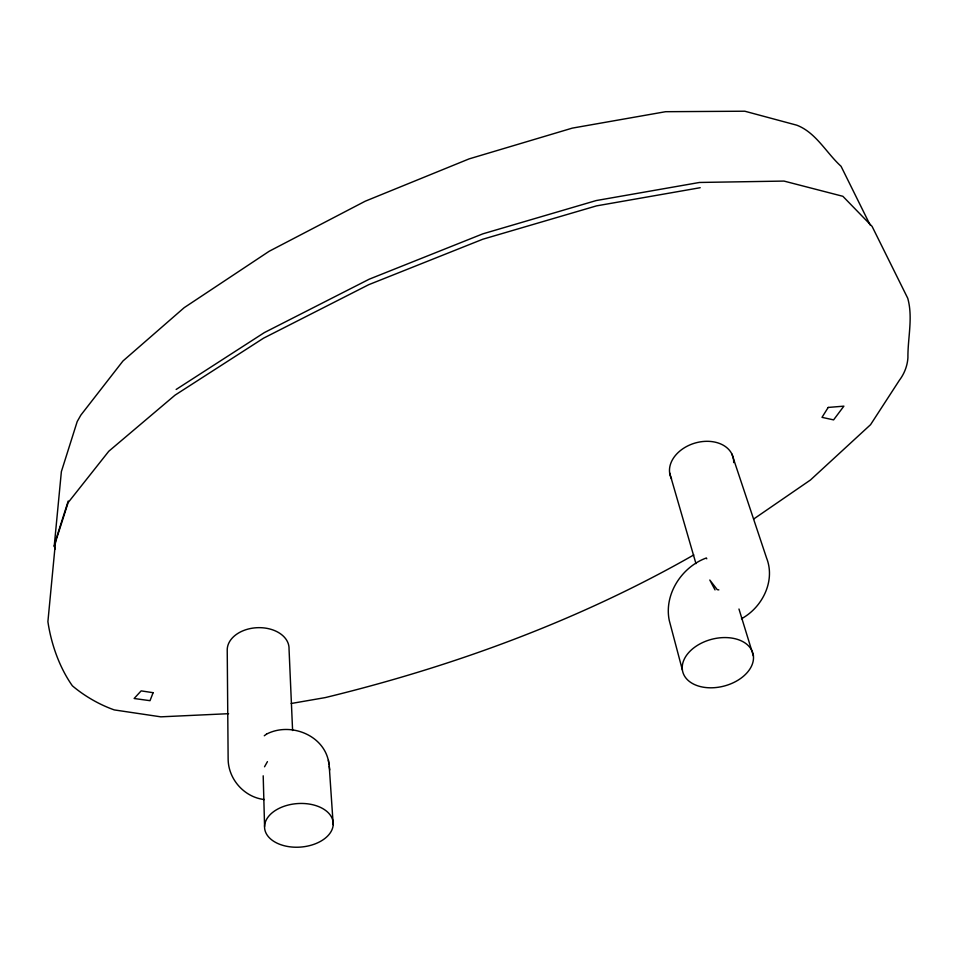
<?xml version="1.0" encoding="UTF-8"?>
<svg xmlns="http://www.w3.org/2000/svg" width="958" height="958" viewBox="0 0 958 958"><rect width="100%" height="100%" fill="white"/><g stroke="black" fill="none" stroke-linecap="round" stroke-linejoin="round"><path stroke-width="1.44" d="M55.241 548.934L54.223 546.144L61.372 471.623L77.203 421.556L80.867 415.101L122.971 360.986L184.164 307.686L269.198 251.259L365.226 201.204L469.121 158.884L572.297 128.121L665.618 111.703L744.785 111.212L796.781 125.187C816 132.539 826.323 152.909 841.052 166.285L870.104 224.95M55.66 540.3L47.9 621.658C51.157 643.896 59.396 667.439 72.377 685.82C84.579 696.143 99.416 704.657 114.265 709.914L160.812 716.835L228.591 713.686M56.115 538.899L68.21 501.01M54.223 546.144L68.126 502.603L108.793 451.242L175.051 395.139L263.57 338.162L368.746 284.682L482.808 239.225L596.523 205.874L700.202 187.708M264.528 766.783L267.438 761.634M264.288 735.768L266.48 734.115M753.718 518.996L810.444 480.006L870.559 424.681L899.334 380.35C904.292 373.788 907.37 365.98 907.921 357.753C907.681 338.006 913.166 317.685 907.741 298.261L872.079 226.375L842.872 196.294L783.979 181.074L699.472 182.463L596.163 200.569L482.856 233.836L369.201 279.197L264.396 332.57L176.152 389.463M741.444 618.748C762.293 607.48 775.645 580.991 766.58 558.035L731.876 453.984M693.796 554.921C578.907 620.473 453.517 666.385 325.205 697.604L291.196 703.495M266.611 734.067C290.921 721.53 325.744 735.66 328.977 764.197M718.823 589.889L717.231 589.637L709.806 580.033L715.039 589.9M264.384 799.547C244.278 797.319 228.148 779.058 228.136 758.868L227.226 649.835A30.931 21.531 -2.6 0 1 258.6 627.658A30.931 21.531 -2.6 0 1 289.041 649.045L292.597 730.511M706.765 558.801L706.381 557.963C681.845 566.861 663.822 594.235 669.271 620.485L682.383 669.977M738.965 609.013L753.419 656.026A36.272 24.189 -14.5 0 1 702.226 686.994A36.272 24.189 -14.5 0 1 697.951 645.045A36.272 24.189 -14.5 0 1 753.419 656.026M669.63 472.869L695.963 563.639M329.229 766.149L333.204 824.718A34.392 21.806 -4.2 0 1 280.514 844.597A34.392 21.806 -4.2 0 1 282.969 806.684A34.392 21.806 -4.2 0 1 333.204 824.718M328.402 760.173L329.768 769.933M263.199 775.812L264.576 826.479M671.546 478.82A32.752 24.022 -16.8 0 1 696.274 442.716A32.752 24.022 -16.8 0 1 733.684 462.582M153.112 692.694L150.011 700.681L134.12 698.502L141.149 690.874L153.112 692.694M828.203 407.437L822 417.353L833.592 419.879L843.878 406.156L828.203 407.437"/></g></svg>
